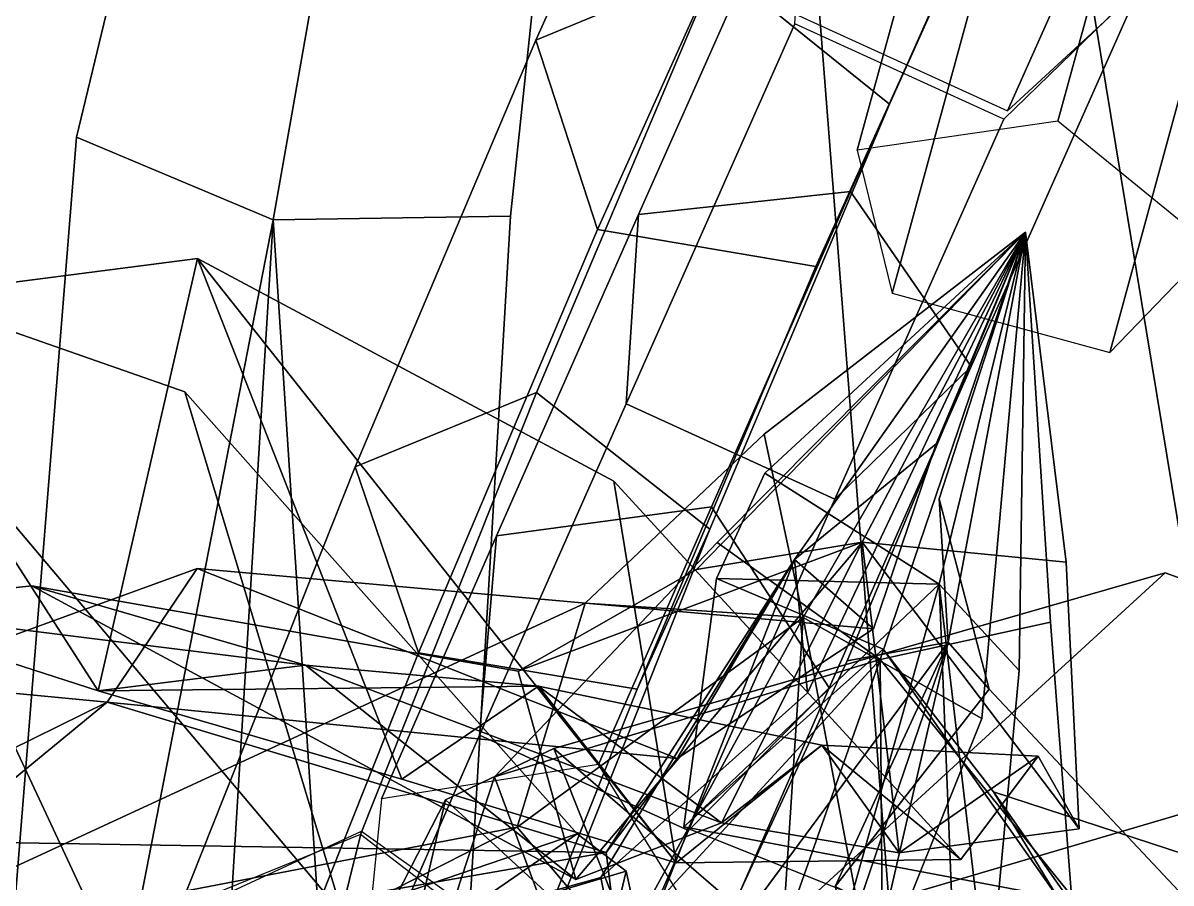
# Model space of a CAD drawing. Header units: metres. Extents: x -488 to 282, y -579 to 399.
# Drawn here: x -33.69 to -17.26, y -307.04 to -294.74 of the extents above; entities that cross this region are included whole.
import ezdxf

# ---------------------------------------------------------------- set-up
doc = ezdxf.new("R2010")
doc.units = ezdxf.units.M

msp = doc.modelspace()

# ---------------------------------------------------------------- linework, layer by layer
at = {"layer": 'coreopsi_1InfInt', "color": 3}
for points in [[(-21.107, -288.0369, 330.8395), (-23.7501, -293.9074, 339.1348), (-26.3484, -294.9821, 337.5464), (-23.7053, -289.1115, 329.2512)], [(-18.6427, -290.0285, 330.2153), (-21.2858, -295.899, 338.5106), (-23.7501, -293.9074, 339.1348), (-21.107, -288.0369, 330.8395)], [(-16.8494, -289.8369, 315.0653), (-19.5985, -295.9929, 323.0629), (-17.7218, -294.2619, 325.0404), (-14.9792, -288.1199, 317.0611)], [(-19.8148, -288.4265, 315.0259), (-22.586, -294.6295, 323.0852), (-19.5985, -295.9929, 323.0629), (-16.8494, -289.8369, 315.0653)], [(-23.7053, -289.1115, 329.2512), (-26.3484, -294.9821, 337.5464), (-25.4626, -297.6895, 335.9127), (-22.8195, -291.819, 327.6174)], [(-19.695, -292.3526, 328.2353), (-22.3381, -298.2231, 336.5306), (-21.2858, -295.899, 338.5106), (-18.6427, -290.0285, 330.2153)], [(-22.8195, -291.819, 327.6174), (-25.4626, -297.6895, 335.9127), (-22.3381, -298.2231, 336.5306), (-19.695, -292.3526, 328.2353)], [(-23.7501, -293.9074, 339.1348), (-26.3388, -300.0252, 347.3498), (-28.9312, -301.0862, 345.7426), (-26.3484, -294.9821, 337.5464)], [(-21.2858, -295.899, 338.5106), (-23.8586, -301.9802, 346.6752), (-26.3388, -300.0252, 347.3498), (-23.7501, -293.9074, 339.1348)], [(-26.3484, -294.9821, 337.5464), (-28.9312, -301.0862, 345.7426), (-28.02538, -303.7478, 344.0457), (-25.4626, -297.6895, 335.9127)], [(-22.3381, -298.2231, 336.5306), (-24.8949, -304.2677, 344.6448), (-23.8586, -301.9802, 346.6752), (-21.2858, -295.899, 338.5106)], [(-25.4626, -297.6895, 335.9127), (-28.02538, -303.7478, 344.0457), (-24.8949, -304.2677, 344.6448), (-22.3381, -298.2231, 336.5306)], [(-26.3388, -300.0252, 347.3498), (-28.8553, -306.3513, 355.4283), (-31.4418, -307.3982, 353.8027), (-28.9312, -301.0862, 345.7426)], [(-23.8586, -301.9802, 346.6752), (-26.3595, -308.2685, 354.7041), (-28.8553, -306.3513, 355.4283), (-26.3388, -300.0252, 347.3498)], [(-28.9312, -301.0862, 345.7426), (-31.4418, -307.3982, 353.8027), (-30.5165, -310.0123, 352.0435), (-28.02538, -303.7478, 344.0457)], [(-24.8949, -304.2677, 344.6448), (-27.3803, -310.5181, 352.6243), (-26.3595, -308.2685, 354.7041), (-23.8586, -301.9802, 346.6752)], [(-28.02538, -303.7478, 344.0457), (-30.5165, -310.0123, 352.0435), (-27.3803, -310.5181, 352.6243), (-24.8949, -304.2677, 344.6448)]]:
    msp.add_3dface(points, dxfattribs=at)
at = {"layer": 'coreopsi_1Pdcel', "color": 3}
for points in [[(-16.6118, -287.8867, 316.9515), (-18.8773, -296.1408, 323.4015), (-21.7466, -296.558, 321.8597), (-19.4812, -288.3039, 315.4097)], [(-14.4807, -289.9081, 315.6095), (-16.6759, -297.9389, 321.8685), (-18.8773, -296.1408, 323.4015), (-16.6118, -287.8867, 316.9515)], [(-19.4812, -288.3039, 315.4097), (-21.7466, -296.558, 321.8597), (-21.2496, -298.6039, 319.411), (-19.05441, -290.5731, 313.152)], [(-15.9816, -291.5589, 313.2748), (-18.1338, -299.4525, 319.4164), (-16.6759, -297.9389, 321.8685), (-14.4807, -289.9081, 315.6095)], [(-19.05441, -290.5731, 313.152), (-21.2496, -298.6039, 319.411), (-18.1338, -299.4525, 319.4164), (-15.9816, -291.5589, 313.2748)], [(-19.428, -291.7131, 326.0623), (-21.8441, -297.1488, 334.7155), (-24.8789, -297.4774, 333.6617), (-22.4628, -292.0418, 325.0085)], [(-17.7009, -294.215, 324.973), (-20.1169, -299.6506, 333.6261), (-21.8441, -297.1488, 334.7155), (-19.428, -291.7131, 326.0623)], [(-22.4628, -292.0418, 325.0085), (-24.8789, -297.4774, 333.6617), (-25.05577, -300.1855, 331.9112), (-22.6397, -294.7498, 323.258)], [(-19.6522, -296.1132, 323.2357), (-22.06828, -301.5489, 331.8889), (-20.1169, -299.6506, 333.6261), (-17.7009, -294.215, 324.973)], [(-22.6397, -294.7498, 323.258), (-25.05577, -300.1855, 331.9112), (-22.06828, -301.5489, 331.8889), (-19.6522, -296.1132, 323.2357)], [(-21.8441, -297.1488, 334.7155), (-23.8352, -301.6584, 343.6798), (-26.9095, -302.0762, 342.7839), (-24.8789, -297.4774, 333.6617)], [(-20.1169, -299.6506, 333.6261), (-22.1476, -304.2494, 342.7484), (-23.8352, -301.6584, 343.6798), (-21.8441, -297.1488, 334.7155)], [(-24.8789, -297.4774, 333.6617), (-26.9095, -302.0762, 342.7839), (-27.1507, -304.9293, 341.2905), (-25.05577, -300.1855, 331.9112)], [(-22.06828, -301.5489, 331.8889), (-24.1632, -306.2927, 341.2682), (-22.1476, -304.2494, 342.7484), (-20.1169, -299.6506, 333.6261)], [(-25.05577, -300.1855, 331.9112), (-27.1507, -304.9293, 341.2905), (-24.1632, -306.2927, 341.2682), (-22.06828, -301.5489, 331.8889)], [(-23.8352, -301.6584, 343.6798), (-25.4489, -305.3482, 353.0841), (-28.5561, -305.8407, 352.355), (-26.9095, -302.0762, 342.7839)], [(-22.1476, -304.2494, 342.7484), (-23.7942, -308.0139, 352.3195), (-25.4489, -305.3482, 353.0841), (-23.8352, -301.6584, 343.6798)], [(-26.9095, -302.0762, 342.7839), (-28.5561, -305.8407, 352.355), (-28.8507, -308.8154, 351.133), (-27.1507, -304.9293, 341.2905)], [(-24.1632, -306.2927, 341.2682), (-25.8632, -310.1788, 351.1107), (-23.7942, -308.0139, 352.3195), (-22.1476, -304.2494, 342.7484)], [(-27.1507, -304.9293, 341.2905), (-28.8507, -308.8154, 351.133), (-25.8632, -310.1788, 351.1107), (-24.1632, -306.2927, 341.2682)], [(-28.839, -306.3009, 355.362), (-30.3712, -312.4684, 363.7211), (-33.01593, -313.6947, 362.3315), (-31.4836, -307.5272, 353.9724)], [(-26.3075, -308.1078, 354.4928), (-27.8397, -314.2754, 362.8519), (-30.3712, -312.4684, 363.7211), (-28.839, -306.3009, 355.362)]]:
    msp.add_3dface(points, dxfattribs=at)
at = {"layer": 'coreopsi_1Petal1', "color": 3}
for points in [[(-21.6754, -302.1653, 326.6073), (-24.04934, -302.5581, 324.8176), (-19.3417, -297.7316, 321.1989)], [(-21.6754, -302.1653, 326.6073), (-19.3417, -297.7316, 321.1989), (-24.04934, -302.5581, 324.8176)], [(-19.3417, -297.7316, 321.1989), (-23.7527, -302.1693, 324.0293), (-21.4179, -303.8466, 324.7557)], [(-19.3417, -297.7316, 321.1989), (-21.4179, -303.8466, 324.7557), (-23.7527, -302.1693, 324.0293)], [(-19.3417, -297.7316, 321.1989), (-23.08123, -300.6204, 326.1821), (-22.5193, -303.245, 324.9218)], [(-19.3417, -297.7316, 321.1989), (-22.5193, -303.245, 324.9218), (-23.08123, -300.6204, 326.1821)], [(-20.574, -302.767, 326.4412), (-23.07038, -301.1771, 326.924), (-19.3417, -297.7316, 321.1989)], [(-20.574, -302.767, 326.4412), (-19.3417, -297.7316, 321.1989), (-23.07038, -301.1771, 326.924)], [(-19.3417, -297.7316, 321.1989), (-20.62, -300.7599, 327.2285), (-22.6463, -302.4163, 325.8345)], [(-19.3417, -297.7316, 321.1989), (-22.6463, -302.4163, 325.8345), (-20.62, -300.7599, 327.2285)], [(-22.6463, -302.4163, 325.8345), (-22.4597, -304.3207, 323.5256), (-19.3417, -297.7316, 321.1989)], [(-22.6463, -302.4163, 325.8345), (-19.3417, -297.7316, 321.1989), (-22.4597, -304.3207, 323.5256)], [(-22.5193, -303.245, 324.9218), (-19.9631, -304.6916, 324.3172), (-19.3417, -297.7316, 321.1989)], [(-22.5193, -303.245, 324.9218), (-19.3417, -297.7316, 321.1989), (-19.9631, -304.6916, 324.3172)], [(-19.3417, -297.7316, 321.1989), (-21.8921, -303.8618, 322.953), (-20.447, -303.5957, 325.5286)], [(-19.3417, -297.7316, 321.1989), (-20.447, -303.5957, 325.5286), (-21.8921, -303.8618, 322.953)], [(-19.3417, -297.7316, 321.1989), (-18.7594, -302.4525, 326.1522), (-21.6754, -302.1653, 326.6073)], [(-19.3417, -297.7316, 321.1989), (-21.6754, -302.1653, 326.6073), (-18.7594, -302.4525, 326.1522)], [(-21.4179, -303.8466, 324.7557), (-18.9841, -303.3106, 326.4237), (-19.3417, -297.7316, 321.1989)], [(-21.4179, -303.8466, 324.7557), (-19.3417, -297.7316, 321.1989), (-18.9841, -303.3106, 326.4237)], [(-19.3417, -297.7316, 321.1989), (-19.4309, -304.0014, 323.9994), (-20.574, -302.767, 326.4412)], [(-19.3417, -297.7316, 321.1989), (-20.574, -302.767, 326.4412), (-19.4309, -304.0014, 323.9994)], [(-20.447, -303.5957, 325.5286), (-20.5737, -301.548, 327.7157), (-19.3417, -297.7316, 321.1989)], [(-20.447, -303.5957, 325.5286), (-19.3417, -297.7316, 321.1989), (-20.5737, -301.548, 327.7157)], [(-29.1153, -307.4824, 376.272), (-31.3669, -300.014, 383.5237), (-37.1167, -298.0052, 385.2253)], [(-29.1153, -307.4824, 376.272), (-37.1167, -298.0052, 385.2253), (-31.3669, -300.014, 383.5237)], [(-32.6409, -307.5753, 375.8264), (-29.1153, -307.4824, 376.272), (-37.1167, -298.0052, 385.2253)], [(-32.6409, -307.5753, 375.8264), (-37.1167, -298.0052, 385.2253), (-29.1153, -307.4824, 376.272)], [(-37.1167, -298.0052, 385.2253), (-36.5321, -307.7469, 375.2871), (-32.6409, -307.5753, 375.8264)], [(-37.1167, -298.0052, 385.2253), (-32.6409, -307.5753, 375.8264), (-36.5321, -307.7469, 375.2871)], [(-31.1893, -298.1063, 361.4486), (-36.1729, -298.7487, 357.1457), (-32.6081, -304.2943, 346.6)], [(-31.1893, -298.1063, 361.4486), (-32.6081, -304.2943, 346.6), (-36.1729, -298.7487, 357.1457)], [(-31.1893, -298.1063, 361.4486), (-32.6081, -304.2943, 346.6), (-28.2621, -305.5594, 347.1427)], [(-31.1893, -298.1063, 361.4486), (-28.2621, -305.5594, 347.1427), (-32.6081, -304.2943, 346.6)], [(-24.3395, -306.7528, 347.5613), (-25.2315, -301.2915, 358.5999), (-31.1893, -298.1063, 361.4486)], [(-24.3395, -306.7528, 347.5613), (-31.1893, -298.1063, 361.4486), (-25.2315, -301.2915, 358.5999)], [(-28.2621, -305.5594, 347.1427), (-24.3395, -306.7528, 347.5613), (-31.1893, -298.1063, 361.4486)], [(-28.2621, -305.5594, 347.1427), (-31.1893, -298.1063, 361.4486), (-24.3395, -306.7528, 347.5613)], [(-32.6081, -304.2943, 346.6), (-36.1729, -298.7487, 357.1457), (-36.3357, -303.0892, 343.9104)], [(-32.6081, -304.2943, 346.6), (-36.3357, -303.0892, 343.9104), (-36.1729, -298.7487, 357.1457)], [(-25.7566, -306.3375, 376.4841), (-31.3669, -300.014, 383.5237), (-29.1153, -307.4824, 376.272)], [(-25.7566, -306.3375, 376.4841), (-29.1153, -307.4824, 376.272), (-31.3669, -300.014, 383.5237)], [(-23.08123, -300.6204, 326.1821), (-25.639, -303.039, 330.0789), (-22.5193, -303.245, 324.9218)], [(-23.08123, -300.6204, 326.1821), (-22.5193, -303.245, 324.9218), (-25.639, -303.039, 330.0789)], [(-20.62, -300.7599, 327.2285), (-21.5165, -303.4058, 331.6752), (-22.6463, -302.4163, 325.8345)], [(-20.62, -300.7599, 327.2285), (-22.6463, -302.4163, 325.8345), (-21.5165, -303.4058, 331.6752)], [(-20.574, -302.767, 326.4412), (-23.7623, -302.6868, 330.8006), (-23.07038, -301.1771, 326.924)], [(-20.574, -302.767, 326.4412), (-23.07038, -301.1771, 326.924), (-23.7623, -302.6868, 330.8006)], [(-20.2644, -306.7064, 348.1754), (-25.2315, -301.2915, 358.5999), (-24.3395, -306.7528, 347.5613)], [(-20.2644, -306.7064, 348.1754), (-24.3395, -306.7528, 347.5613), (-25.2315, -301.2915, 358.5999)], [(-20.447, -303.5957, 325.5286), (-19.8597, -304.2717, 330.8553), (-20.5737, -301.548, 327.7157)], [(-20.447, -303.5957, 325.5286), (-20.5737, -301.548, 327.7157), (-19.8597, -304.2717, 330.8553)], [(-23.7527, -302.1693, 324.0293), (-26.9364, -305.5232, 326.5177), (-21.4179, -303.8466, 324.7557)], [(-23.7527, -302.1693, 324.0293), (-21.4179, -303.8466, 324.7557), (-26.9364, -305.5232, 326.5177)], [(-21.6754, -302.1653, 326.6073), (-26.5979, -304.0115, 327.847), (-24.04934, -302.5581, 324.8176)], [(-21.6754, -302.1653, 326.6073), (-24.04934, -302.5581, 324.8176), (-26.5979, -304.0115, 327.847)], [(-25.7719, -306.9921, 329.7505), (-26.5979, -304.0115, 327.847), (-21.6754, -302.1653, 326.6073)], [(-25.7719, -306.9921, 329.7505), (-21.6754, -302.1653, 326.6073), (-26.5979, -304.0115, 327.847)], [(-23.6896, -306.182, 331.1653), (-25.7719, -306.9921, 329.7505), (-21.6754, -302.1653, 326.6073)], [(-23.6896, -306.182, 331.1653), (-21.6754, -302.1653, 326.6073), (-25.7719, -306.9921, 329.7505)], [(-21.6754, -302.1653, 326.6073), (-21.1488, -306.612, 331.9092), (-23.6896, -306.182, 331.1653)], [(-21.6754, -302.1653, 326.6073), (-23.6896, -306.182, 331.1653), (-21.1488, -306.612, 331.9092)], [(-18.7594, -302.4525, 326.1522), (-18.5726, -306.2672, 329.7563), (-21.6754, -302.1653, 326.6073)], [(-18.7594, -302.4525, 326.1522), (-21.6754, -302.1653, 326.6073), (-18.5726, -306.2672, 329.7563)], [(-21.6754, -302.1653, 326.6073), (-18.5726, -306.2672, 329.7563), (-21.1488, -306.612, 331.9092)], [(-21.6754, -302.1653, 326.6073), (-21.1488, -306.612, 331.9092), (-18.5726, -306.2672, 329.7563)], [(-22.6463, -302.4163, 325.8345), (-25.4185, -306.9669, 324.9498), (-22.4597, -304.3207, 323.5256)], [(-22.6463, -302.4163, 325.8345), (-22.4597, -304.3207, 323.5256), (-25.4185, -306.9669, 324.9498)], [(-25.08892, -308.6268, 328.1631), (-25.4185, -306.9669, 324.9498), (-22.6463, -302.4163, 325.8345)], [(-25.08892, -308.6268, 328.1631), (-22.6463, -302.4163, 325.8345), (-25.4185, -306.9669, 324.9498)], [(-22.6463, -302.4163, 325.8345), (-24.3245, -305.2594, 331.9386), (-25.3378, -306.6081, 329.8533)], [(-22.6463, -302.4163, 325.8345), (-25.3378, -306.6081, 329.8533), (-24.3245, -305.2594, 331.9386)], [(-25.3378, -306.6081, 329.8533), (-25.08892, -308.6268, 328.1631), (-22.6463, -302.4163, 325.8345)], [(-25.3378, -306.6081, 329.8533), (-22.6463, -302.4163, 325.8345), (-25.08892, -308.6268, 328.1631)], [(-22.6463, -302.4163, 325.8345), (-21.5165, -303.4058, 331.6752), (-24.3245, -305.2594, 331.9386)], [(-22.6463, -302.4163, 325.8345), (-24.3245, -305.2594, 331.9386), (-21.5165, -303.4058, 331.6752)], [(-31.1937, -302.5439, 339.27), (-35.6276, -304.1573, 343.6179), (-32.4824, -304.4564, 337.1083)], [(-31.1937, -302.5439, 339.27), (-32.4824, -304.4564, 337.1083), (-35.6276, -304.1573, 343.6179)], [(-24.3245, -305.2594, 331.9386), (-31.1937, -302.5439, 339.27), (-32.4824, -304.4564, 337.1083)], [(-24.3245, -305.2594, 331.9386), (-32.4824, -304.4564, 337.1083), (-31.1937, -302.5439, 339.27)], [(-21.5165, -303.4058, 331.6752), (-31.1937, -302.5439, 339.27), (-24.3245, -305.2594, 331.9386)], [(-21.5165, -303.4058, 331.6752), (-24.3245, -305.2594, 331.9386), (-31.1937, -302.5439, 339.27)], [(-22.9987, -307.7902, 377.1089), (-17.3428, -302.6066, 384.6062), (-26.0898, -305.1209, 376.7624)], [(-22.9987, -307.7902, 377.1089), (-26.0898, -305.1209, 376.7624), (-17.3428, -302.6066, 384.6062)], [(-24.2282, -306.2389, 331.3961), (-23.7623, -302.6868, 330.8006), (-20.574, -302.767, 326.4412)], [(-24.2282, -306.2389, 331.3961), (-20.574, -302.767, 326.4412), (-23.7623, -302.6868, 330.8006)], [(-24.2282, -306.2389, 331.3961), (-21.3766, -303.6984, 342.7405), (-23.7623, -302.6868, 330.8006)], [(-24.2282, -306.2389, 331.3961), (-23.7623, -302.6868, 330.8006), (-21.3766, -303.6984, 342.7405)], [(-11.9906, -304.5447, 385.002), (-17.3428, -302.6066, 384.6062), (-22.9987, -307.7902, 377.1089)], [(-11.9906, -304.5447, 385.002), (-22.9987, -307.7902, 377.1089), (-17.3428, -302.6066, 384.6062)], [(-29.6419, -303.9262, 339.9052), (-36.3357, -303.0892, 343.9104), (-33.5571, -302.7925, 337.815)], [(-29.6419, -303.9262, 339.9052), (-33.5571, -302.7925, 337.815), (-36.3357, -303.0892, 343.9104)], [(-25.7719, -306.9921, 329.7505), (-33.5571, -302.7925, 337.815), (-26.5979, -304.0115, 327.847)], [(-25.7719, -306.9921, 329.7505), (-26.5979, -304.0115, 327.847), (-33.5571, -302.7925, 337.815)], [(-29.6419, -303.9262, 339.9052), (-33.5571, -302.7925, 337.815), (-25.7719, -306.9921, 329.7505)], [(-29.6419, -303.9262, 339.9052), (-25.7719, -306.9921, 329.7505), (-33.5571, -302.7925, 337.815)], [(-21.8197, -307.2034, 330.8833), (-24.2282, -306.2389, 331.3961), (-20.574, -302.767, 326.4412)], [(-21.8197, -307.2034, 330.8833), (-20.574, -302.767, 326.4412), (-24.2282, -306.2389, 331.3961)], [(-20.574, -302.767, 326.4412), (-20.3282, -308.9759, 329.5314), (-21.8197, -307.2034, 330.8833)], [(-20.574, -302.767, 326.4412), (-21.8197, -307.2034, 330.8833), (-20.3282, -308.9759, 329.5314)], [(-19.4309, -304.0014, 323.9994), (-19.87, -308.7514, 326.1952), (-20.574, -302.767, 326.4412)], [(-19.4309, -304.0014, 323.9994), (-20.574, -302.767, 326.4412), (-19.87, -308.7514, 326.1952)], [(-20.574, -302.767, 326.4412), (-19.87, -308.7514, 326.1952), (-20.3282, -308.9759, 329.5314)], [(-20.574, -302.767, 326.4412), (-20.3282, -308.9759, 329.5314), (-19.87, -308.7514, 326.1952)], [(-25.639, -303.039, 330.0789), (-36.8319, -308.2092, 329.8306), (-26.6137, -306.2424, 329.6559)], [(-25.639, -303.039, 330.0789), (-26.6137, -306.2424, 329.6559), (-36.8319, -308.2092, 329.8306)], [(-32.6081, -304.2943, 346.6), (-36.3357, -303.0892, 343.9104), (-29.6419, -303.9262, 339.9052)], [(-32.6081, -304.2943, 346.6), (-29.6419, -303.9262, 339.9052), (-36.3357, -303.0892, 343.9104)], [(-22.5193, -303.245, 324.9218), (-25.639, -303.039, 330.0789), (-26.6137, -306.2424, 329.6559)], [(-22.5193, -303.245, 324.9218), (-26.6137, -306.2424, 329.6559), (-25.639, -303.039, 330.0789)], [(-22.5193, -303.245, 324.9218), (-26.6137, -306.2424, 329.6559), (-25.1222, -308.0149, 328.304)], [(-22.5193, -303.245, 324.9218), (-25.1222, -308.0149, 328.304), (-26.6137, -306.2424, 329.6559)], [(-25.1222, -308.0149, 328.304), (-22.9244, -309.4835, 328.2196), (-22.5193, -303.245, 324.9218)], [(-25.1222, -308.0149, 328.304), (-22.5193, -303.245, 324.9218), (-22.9244, -309.4835, 328.2196)], [(-22.9244, -309.4835, 328.2196), (-21.516, -308.5518, 325.0045), (-22.5193, -303.245, 324.9218)], [(-22.9244, -309.4835, 328.2196), (-22.5193, -303.245, 324.9218), (-21.516, -308.5518, 325.0045)], [(-22.5193, -303.245, 324.9218), (-21.516, -308.5518, 325.0045), (-19.9631, -304.6916, 324.3172)], [(-22.5193, -303.245, 324.9218), (-19.9631, -304.6916, 324.3172), (-21.516, -308.5518, 325.0045)], [(-21.4179, -303.8466, 324.7557), (-18.6804, -307.2271, 327.958), (-18.9841, -303.3106, 326.4237)], [(-21.4179, -303.8466, 324.7557), (-18.9841, -303.3106, 326.4237), (-18.6804, -307.2271, 327.958)], [(-18.8774, -307.2516, 341.2873), (-21.3766, -303.6984, 342.7405), (-24.2282, -306.2389, 331.3961)], [(-18.8774, -307.2516, 341.2873), (-24.2282, -306.2389, 331.3961), (-21.3766, -303.6984, 342.7405)], [(-21.8921, -303.8618, 322.953), (-23.9925, -308.3847, 324.5988), (-20.447, -303.5957, 325.5286)], [(-21.8921, -303.8618, 322.953), (-20.447, -303.5957, 325.5286), (-23.9925, -308.3847, 324.5988)], [(-20.447, -303.5957, 325.5286), (-23.9925, -308.3847, 324.5988), (-22.6174, -309.9589, 327.2487)], [(-20.447, -303.5957, 325.5286), (-22.6174, -309.9589, 327.2487), (-23.9925, -308.3847, 324.5988)], [(-20.447, -303.5957, 325.5286), (-22.6174, -309.9589, 327.2487), (-21.6042, -308.6102, 329.334)], [(-20.447, -303.5957, 325.5286), (-21.6042, -308.6102, 329.334), (-22.6174, -309.9589, 327.2487)], [(-21.6042, -308.6102, 329.334), (-22.06385, -307.0956, 331.4527), (-20.447, -303.5957, 325.5286)], [(-21.6042, -308.6102, 329.334), (-20.447, -303.5957, 325.5286), (-22.06385, -307.0956, 331.4527)], [(-22.06385, -307.0956, 331.4527), (-19.8597, -304.2717, 330.8553), (-20.447, -303.5957, 325.5286)], [(-22.06385, -307.0956, 331.4527), (-20.447, -303.5957, 325.5286), (-19.8597, -304.2717, 330.8553)], [(-18.8774, -307.2516, 341.2873), (-19.7967, -305.7372, 348.93), (-21.3766, -303.6984, 342.7405)], [(-18.8774, -307.2516, 341.2873), (-21.3766, -303.6984, 342.7405), (-19.7967, -305.7372, 348.93)], [(-21.4179, -303.8466, 324.7557), (-26.9364, -305.5232, 326.5177), (-25.7931, -308.6063, 327.2781)], [(-21.4179, -303.8466, 324.7557), (-25.7931, -308.6063, 327.2781), (-26.9364, -305.5232, 326.5177)], [(-21.4179, -303.8466, 324.7557), (-25.7931, -308.6063, 327.2781), (-23.2523, -309.0363, 328.022)], [(-21.4179, -303.8466, 324.7557), (-23.2523, -309.0363, 328.022), (-25.7931, -308.6063, 327.2781)], [(-23.2523, -309.0363, 328.022), (-21.3807, -308.7303, 329.8653), (-21.4179, -303.8466, 324.7557)], [(-23.2523, -309.0363, 328.022), (-21.4179, -303.8466, 324.7557), (-21.3807, -308.7303, 329.8653)], [(-21.3807, -308.7303, 329.8653), (-18.6804, -307.2271, 327.958), (-21.4179, -303.8466, 324.7557)], [(-21.3807, -308.7303, 329.8653), (-21.4179, -303.8466, 324.7557), (-18.6804, -307.2271, 327.958)], [(-32.6081, -304.2943, 346.6), (-29.6419, -303.9262, 339.9052), (-26.3098, -304.2253, 341.2456)], [(-32.6081, -304.2943, 346.6), (-26.3098, -304.2253, 341.2456), (-29.6419, -303.9262, 339.9052)], [(-23.6896, -306.182, 331.1653), (-29.6419, -303.9262, 339.9052), (-25.7719, -306.9921, 329.7505)], [(-23.6896, -306.182, 331.1653), (-25.7719, -306.9921, 329.7505), (-29.6419, -303.9262, 339.9052)], [(-26.3098, -304.2253, 341.2456), (-29.6419, -303.9262, 339.9052), (-23.6896, -306.182, 331.1653)], [(-26.3098, -304.2253, 341.2456), (-23.6896, -306.182, 331.1653), (-29.6419, -303.9262, 339.9052)], [(-32.4824, -304.4564, 337.1083), (-35.6276, -304.1573, 343.6179), (-37.3606, -306.8585, 341.0321)], [(-32.4824, -304.4564, 337.1083), (-37.3606, -306.8585, 341.0321), (-35.6276, -304.1573, 343.6179)], [(-28.2621, -305.5594, 347.1427), (-32.6081, -304.2943, 346.6), (-26.3098, -304.2253, 341.2456)], [(-28.2621, -305.5594, 347.1427), (-26.3098, -304.2253, 341.2456), (-32.6081, -304.2943, 346.6)], [(-26.3098, -304.2253, 341.2456), (-24.3395, -306.7528, 347.5613), (-28.2621, -305.5594, 347.1427)], [(-26.3098, -304.2253, 341.2456), (-28.2621, -305.5594, 347.1427), (-24.3395, -306.7528, 347.5613)], [(-23.6896, -306.182, 331.1653), (-22.2553, -305.073, 341.4134), (-26.3098, -304.2253, 341.2456)], [(-23.6896, -306.182, 331.1653), (-26.3098, -304.2253, 341.2456), (-22.2553, -305.073, 341.4134)], [(-26.3098, -304.2253, 341.2456), (-22.2553, -305.073, 341.4134), (-24.3395, -306.7528, 347.5613)], [(-26.3098, -304.2253, 341.2456), (-24.3395, -306.7528, 347.5613), (-22.2553, -305.073, 341.4134)], [(-22.06385, -307.0956, 331.4527), (-12.8212, -311.7656, 337.4566), (-19.8597, -304.2717, 330.8553)], [(-22.06385, -307.0956, 331.4527), (-19.8597, -304.2717, 330.8553), (-12.8212, -311.7656, 337.4566)], [(-34.9088, -306.448, 334.4005), (-32.4824, -304.4564, 337.1083), (-37.3606, -306.8585, 341.0321)], [(-34.9088, -306.448, 334.4005), (-37.3606, -306.8585, 341.0321), (-32.4824, -304.4564, 337.1083)], [(-25.3378, -306.6081, 329.8533), (-32.4824, -304.4564, 337.1083), (-34.9088, -306.448, 334.4005)], [(-25.3378, -306.6081, 329.8533), (-34.9088, -306.448, 334.4005), (-32.4824, -304.4564, 337.1083)], [(-24.3245, -305.2594, 331.9386), (-32.4824, -304.4564, 337.1083), (-25.3378, -306.6081, 329.8533)], [(-24.3245, -305.2594, 331.9386), (-25.3378, -306.6081, 329.8533), (-32.4824, -304.4564, 337.1083)], [(-11.9906, -304.5447, 385.002), (-22.9987, -307.7902, 377.1089), (-20.7196, -310.678, 375.7205)], [(-11.9906, -304.5447, 385.002), (-20.7196, -310.678, 375.7205), (-22.9987, -307.7902, 377.1089)], [(-20.7196, -310.678, 375.7205), (-18.7197, -313.3192, 374.4317), (-11.9906, -304.5447, 385.002)], [(-20.7196, -310.678, 375.7205), (-11.9906, -304.5447, 385.002), (-18.7197, -313.3192, 374.4317)], [(-18.7197, -313.3192, 374.4317), (-11.3177, -309.407, 381.0149), (-11.9906, -304.5447, 385.002)], [(-18.7197, -313.3192, 374.4317), (-11.9906, -304.5447, 385.002), (-11.3177, -309.407, 381.0149)], [(-24.7341, -308.5226, 371.072), (-26.0898, -305.1209, 376.7624), (-27.64, -305.8508, 371.2384)], [(-24.7341, -308.5226, 371.072), (-27.64, -305.8508, 371.2384), (-26.0898, -305.1209, 376.7624)], [(-22.9987, -307.7902, 377.1089), (-26.0898, -305.1209, 376.7624), (-24.7341, -308.5226, 371.072)], [(-22.9987, -307.7902, 377.1089), (-24.7341, -308.5226, 371.072), (-26.0898, -305.1209, 376.7624)], [(-22.2553, -305.073, 341.4134), (-20.2644, -306.7064, 348.1754), (-24.3395, -306.7528, 347.5613)], [(-22.2553, -305.073, 341.4134), (-24.3395, -306.7528, 347.5613), (-20.2644, -306.7064, 348.1754)], [(-21.1488, -306.612, 331.9092), (-22.2553, -305.073, 341.4134), (-23.6896, -306.182, 331.1653)], [(-21.1488, -306.612, 331.9092), (-23.6896, -306.182, 331.1653), (-22.2553, -305.073, 341.4134)], [(-21.1488, -306.612, 331.9092), (-19.159, -305.2289, 342.0304), (-22.2553, -305.073, 341.4134)], [(-21.1488, -306.612, 331.9092), (-22.2553, -305.073, 341.4134), (-19.159, -305.2289, 342.0304)], [(-19.159, -305.2289, 342.0304), (-20.2644, -306.7064, 348.1754), (-22.2553, -305.073, 341.4134)], [(-19.159, -305.2289, 342.0304), (-22.2553, -305.073, 341.4134), (-20.2644, -306.7064, 348.1754)], [(-18.5726, -306.2672, 329.7563), (-19.159, -305.2289, 342.0304), (-21.1488, -306.612, 331.9092)], [(-18.5726, -306.2672, 329.7563), (-21.1488, -306.612, 331.9092), (-19.159, -305.2289, 342.0304)], [(-26.9364, -305.5232, 326.5177), (-30.5978, -316.7229, 322.8796), (-25.7931, -308.6063, 327.2781)], [(-26.9364, -305.5232, 326.5177), (-25.7931, -308.6063, 327.2781), (-30.5978, -316.7229, 322.8796)], [(-29.08071, -312.0295, 363.0933), (-27.64, -305.8508, 371.2384), (-29.4436, -309.3742, 361.4717)], [(-29.08071, -312.0295, 363.0933), (-29.4436, -309.3742, 361.4717), (-27.64, -305.8508, 371.2384)], [(-24.7341, -308.5226, 371.072), (-27.64, -305.8508, 371.2384), (-29.08071, -312.0295, 363.0933)], [(-24.7341, -308.5226, 371.072), (-29.08071, -312.0295, 363.0933), (-27.64, -305.8508, 371.2384)], [(-17.1233, -309.5594, 348.0218), (-9.7895, -309.0088, 358.051), (-19.7967, -305.7372, 348.93)], [(-17.1233, -309.5594, 348.0218), (-19.7967, -305.7372, 348.93), (-9.7895, -309.0088, 358.051)], [(-17.1233, -309.5594, 348.0218), (-19.7967, -305.7372, 348.93), (-18.8774, -307.2516, 341.2873)], [(-17.1233, -309.5594, 348.0218), (-18.8774, -307.2516, 341.2873), (-19.7967, -305.7372, 348.93)], [(-26.6137, -306.2424, 329.6559), (-36.8319, -308.2092, 329.8306), (-35.2017, -310.5946, 328.5483)], [(-26.6137, -306.2424, 329.6559), (-35.2017, -310.5946, 328.5483), (-36.8319, -308.2092, 329.8306)], [(-26.6137, -306.2424, 329.6559), (-35.2017, -310.5946, 328.5483), (-25.1222, -308.0149, 328.304)], [(-26.6137, -306.2424, 329.6559), (-25.1222, -308.0149, 328.304), (-35.2017, -310.5946, 328.5483)], [(-27.6455, -307.6417, 370.6805), (-25.7566, -306.3375, 376.4841), (-29.1153, -307.4824, 376.272)], [(-27.6455, -307.6417, 370.6805), (-29.1153, -307.4824, 376.272), (-25.7566, -306.3375, 376.4841)], [(-25.05225, -306.8722, 371.0212), (-25.7566, -306.3375, 376.4841), (-27.6455, -307.6417, 370.6805)], [(-25.05225, -306.8722, 371.0212), (-27.6455, -307.6417, 370.6805), (-25.7566, -306.3375, 376.4841)], [(-21.8197, -307.2034, 330.8833), (-18.8774, -307.2516, 341.2873), (-24.2282, -306.2389, 331.3961)], [(-21.8197, -307.2034, 330.8833), (-24.2282, -306.2389, 331.3961), (-18.8774, -307.2516, 341.2873)], [(-34.9088, -306.448, 334.4005), (-35.8599, -308.4315, 331.5456), (-25.3378, -306.6081, 329.8533)], [(-34.9088, -306.448, 334.4005), (-25.3378, -306.6081, 329.8533), (-35.8599, -308.4315, 331.5456)], [(-25.3378, -306.6081, 329.8533), (-35.8599, -308.4315, 331.5456), (-25.08892, -308.6268, 328.1631)], [(-25.3378, -306.6081, 329.8533), (-25.08892, -308.6268, 328.1631), (-35.8599, -308.4315, 331.5456)], [(-26.1642, -311.5551, 363.4442), (-25.05225, -306.8722, 371.0212), (-27.6455, -307.6417, 370.6805)], [(-26.1642, -311.5551, 363.4442), (-27.6455, -307.6417, 370.6805), (-25.05225, -306.8722, 371.0212)], [(-24.06006, -311.3834, 361.4399), (-25.05225, -306.8722, 371.0212), (-26.1642, -311.5551, 363.4442)], [(-24.06006, -311.3834, 361.4399), (-26.1642, -311.5551, 363.4442), (-25.05225, -306.8722, 371.0212)], [(-25.08892, -308.6268, 328.1631), (-36.9356, -310.1862, 327.4534), (-25.4185, -306.9669, 324.9498)], [(-25.08892, -308.6268, 328.1631), (-25.4185, -306.9669, 324.9498), (-36.9356, -310.1862, 327.4534)]]:
    msp.add_3dface(points, dxfattribs=at)
at = {"layer": 'coreopsi_Leaf', "color": 3}
for points in [[(-18.4854, -248.561, 111.332), (-12.225, -331.8211, 85.7402), (-22.09798, -249.231, 112.644)], [(-18.4854, -248.561, 111.332), (-22.09798, -249.231, 112.644), (-12.225, -331.8211, 85.7402)], [(-18.4854, -248.561, 111.332), (-7.7027, -330.9991, 82.3076), (-12.225, -331.8211, 85.7402)], [(-18.4854, -248.561, 111.332), (-12.225, -331.8211, 85.7402), (-7.7027, -330.9991, 82.3076)], [(-22.09798, -249.231, 112.644), (-12.225, -331.8211, 85.7402), (-25.8295, -249.2708, 113.9502)], [(-22.09798, -249.231, 112.644), (-25.8295, -249.2708, 113.9502), (-12.225, -331.8211, 85.7402)], [(-25.8295, -249.2708, 113.9502), (-12.225, -331.8211, 85.7402), (-19.2712, -333.1518, 85.7259)], [(-25.8295, -249.2708, 113.9502), (-19.2712, -333.1518, 85.7259), (-12.225, -331.8211, 85.7402)], [(-30.1065, -297.5545, 62.6081), (-32.9194, -296.3683, 61.2597), (-21.6364, -249.5744, 65.7324)], [(-30.1065, -297.5545, 62.6081), (-21.6364, -249.5744, 65.7324), (-32.9194, -296.3683, 61.2597)], [(-21.6364, -249.5744, 65.7324), (-26.7111, -297.5001, 63.5272), (-30.1065, -297.5545, 62.6081)], [(-21.6364, -249.5744, 65.7324), (-30.1065, -297.5545, 62.6081), (-26.7111, -297.5001, 63.5272)], [(-30.1065, -297.5545, 62.6081), (-35.05843, -322.9484, 54.5758), (-32.9194, -296.3683, 61.2597)], [(-30.1065, -297.5545, 62.6081), (-32.9194, -296.3683, 61.2597), (-35.05843, -322.9484, 54.5758)], [(-26.7111, -297.5001, 63.5272), (-28.3207, -324.899, 58.07815), (-30.1065, -297.5545, 62.6081)], [(-26.7111, -297.5001, 63.5272), (-30.1065, -297.5545, 62.6081), (-28.3207, -324.899, 58.07815)], [(-30.1065, -297.5545, 62.6081), (-31.7394, -324.2402, 56.3055), (-35.05843, -322.9484, 54.5758)], [(-30.1065, -297.5545, 62.6081), (-35.05843, -322.9484, 54.5758), (-31.7394, -324.2402, 56.3055)], [(-28.3207, -324.899, 58.07815), (-31.7394, -324.2402, 56.3055), (-30.1065, -297.5545, 62.6081)], [(-28.3207, -324.899, 58.07815), (-30.1065, -297.5545, 62.6081), (-31.7394, -324.2402, 56.3055)]]:
    msp.add_3dface(points, dxfattribs=at)

doc.saveas('drawing.dxf')
